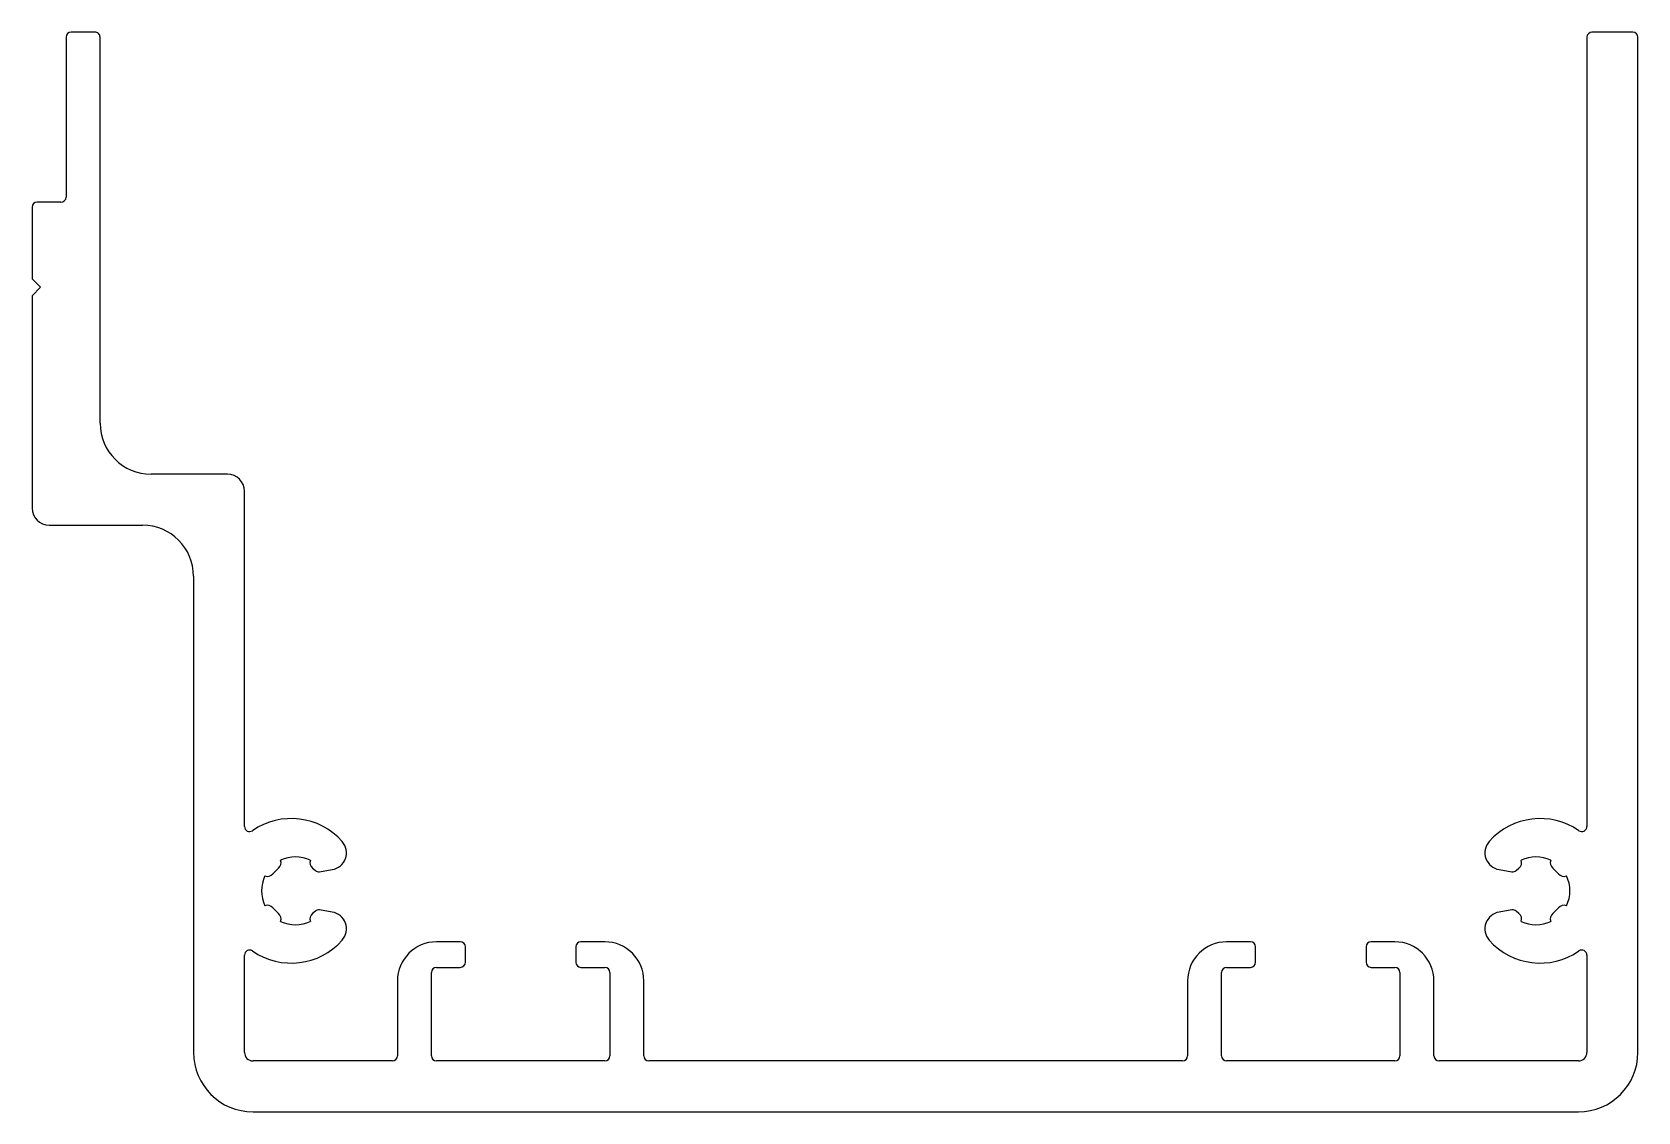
# Model space of a CAD drawing. Extents: x 540.4 to 634.9, y 354 to 417.5.
import ezdxf

# ---------------------------------------------------------------- set-up
doc = ezdxf.new("R2010")
doc.units = 0
doc.layers.get('0').update_dxf_attribs({"linetype": 'CONTINUOUS'})

msp = doc.modelspace()

# ---------------------------------------------------------------- linework, layer by layer
for p, q in [((542.364, 417.206), (542.364, 407.806)), ((544.064, 417.506), (542.664, 417.506)), ((544.364, 394.506), (544.364, 417.206)), ((631.864, 417.203), (631.864, 370.786)), ((634.564, 417.503), (632.164, 417.503)), ((634.864, 357.503), (634.864, 417.203)), ((542.064, 407.506), (540.664, 407.506)), ((540.364, 407.206), (540.364, 403.006)), ((540.364, 403.006), (540.864, 402.506)), ((540.864, 402.506), (540.364, 402.006)), ((540.364, 402.006), (540.364, 389.506)), ((551.864, 391.506), (547.364, 391.506)), ((552.864, 370.786), (552.864, 390.506)), ((541.364, 388.506), (546.864, 388.506)), ((549.864, 385.506), (549.864, 357.503)), ((554.534, 368.007), (554.861, 368.334)), ((556.868, 368.334), (557.035, 368.195)), ((557.274, 368.13), (558.025, 368.251)), ((626.704, 368.251), (627.455, 368.13)), ((627.694, 368.195), (627.861, 368.334)), ((629.868, 368.334), (630.195, 368.007)), ((554.861, 365.672), (554.534, 366)), ((557.035, 365.811), (556.868, 365.672)), ((558.025, 365.756), (557.274, 365.877)), ((627.455, 365.877), (626.704, 365.756)), ((627.861, 365.672), (627.694, 365.811)), ((630.195, 366), (629.868, 365.672)), ((565.564, 364.003), (564.164, 364.003)), ((574.064, 364.003), (572.664, 364.003)), ((612.064, 364.003), (610.664, 364.003)), ((620.564, 364.003), (619.164, 364.003)), ((552.864, 357.503), (552.864, 363.221)), ((565.864, 362.803), (565.864, 363.703)), ((572.364, 363.703), (572.364, 362.803)), ((612.364, 362.803), (612.364, 363.703)), ((618.864, 363.703), (618.864, 362.803)), ((631.864, 363.221), (631.864, 357.503)), ((563.864, 357.303), (563.864, 362.203)), ((564.164, 362.503), (565.564, 362.503)), ((572.664, 362.503), (574.064, 362.503)), ((574.364, 362.203), (574.364, 357.303)), ((610.364, 357.303), (610.364, 362.203)), ((610.664, 362.503), (612.064, 362.503)), ((619.164, 362.503), (620.564, 362.503)), ((620.864, 362.203), (620.864, 357.303)), ((561.864, 361.703), (561.864, 357.303)), ((576.364, 357.303), (576.364, 361.703)), ((608.364, 361.703), (608.364, 357.303)), ((622.864, 357.303), (622.864, 361.703)), ((561.564, 357.003), (553.364, 357.003)), ((574.064, 357.003), (564.164, 357.003)), ((608.064, 357.003), (576.664, 357.003)), ((620.564, 357.003), (610.664, 357.003)), ((631.364, 357.003), (623.164, 357.003)), ((553.364, 354.003), (631.364, 354.003))]:
    msp.add_line(p, q)
for centre, radius, start, end in [((542.664, 417.206), 0.3, 89.99883, 179.99883), ((544.064, 417.206), 0.3, 0.00029, 90.00029), ((632.164, 417.203), 0.3, 90, 180), ((634.564, 417.203), 0.3, 0, 90), ((540.664, 407.206), 0.3, 89.99883, 179.99883), ((542.064, 407.806), 0.3, 269.99971, 359.99971), ((547.364, 394.506), 3, 180, 270), ((551.864, 390.506), 1, 0, 90), ((541.364, 389.506), 1, 180, 270), ((546.864, 385.506), 3, 0, 90), ((553.164, 370.786), 0.3, 180, 304.7637), ((555.616, 367.253), 4, 41.4236, 124.7637), ((629.113, 367.253), 4, 55.2363, 138.5764), ((631.564, 370.786), 0.3, 235.2363, 360), ((557.866, 369.238), 1, 279.16479, 41.4236), ((626.863, 369.238), 1, 138.5764, 260.83521), ((554.62, 368.653), 0.4, 307.01645, 21.90348), ((555.864, 367.003), 2, 64.1159, 115.88369), ((557.109, 368.653), 0.4, 158.09748, 232.96279), ((627.62, 368.653), 0.4, 307.03721, 21.90252), ((628.864, 367.003), 2, 64.11631, 115.8841), ((630.109, 368.653), 0.4, 158.09652, 232.98355), ((555.864, 367.003), 2, 154.11631, 205.8841), ((554.214, 368.247), 0.4, 248.09652, 322.98355), ((557.226, 368.426), 0.3, 230.24306, 279.16479), ((627.502, 368.426), 0.3, 260.83521, 309.75694), ((630.515, 368.247), 0.4, 217.01645, 291.90348), ((628.864, 367.003), 2, 334.1159, 25.88369), ((554.214, 365.759), 0.4, 37.03721, 111.90252), ((557.226, 365.581), 0.3, 80.83521, 129.75694), ((557.866, 364.768), 1, 318.5764, 80.83521), ((626.863, 364.768), 1, 99.16479, 221.4236), ((627.502, 365.581), 0.3, 50.24306, 99.16479), ((630.515, 365.759), 0.4, 68.09748, 142.96279), ((554.62, 365.353), 0.4, 338.09652, 52.98355), ((555.864, 367.003), 2, 244.11631, 295.8841), ((557.109, 365.353), 0.4, 127.03721, 201.90252), ((627.62, 365.353), 0.4, 338.09748, 52.96279), ((628.864, 367.003), 2, 244.1159, 295.88369), ((630.109, 365.353), 0.4, 127.01645, 201.90348), ((555.616, 366.753), 4, 235.2363, 318.5764), ((564.164, 361.703), 2.3, 90.00061, 180.00061), ((565.564, 363.703), 0.3, 0, 90), ((572.664, 363.703), 0.3, 90, 180), ((574.064, 361.703), 2.3, 359.99939, 89.99939), ((610.664, 361.703), 2.3, 90.00061, 180.00061), ((612.064, 363.703), 0.3, 0, 90), ((619.164, 363.703), 0.3, 90, 180), ((620.564, 361.703), 2.3, 359.99939, 89.99939), ((629.113, 366.753), 4, 221.4236, 304.7637), ((553.164, 363.221), 0.3, 55.2363, 180), ((631.564, 363.221), 0.3, 0, 124.7637), ((564.164, 362.203), 0.3, 90, 180), ((565.564, 362.803), 0.3, 270, 0), ((572.664, 362.803), 0.3, 180, 270), ((574.064, 362.203), 0.3, 360, 90), ((610.664, 362.203), 0.3, 90, 180), ((612.064, 362.803), 0.3, 270, 360), ((619.164, 362.803), 0.3, 180, 270), ((620.564, 362.203), 0.3, 0, 90), ((553.364, 357.503), 3.5, 180, 270), ((553.364, 357.503), 0.5, 180, 270), ((561.564, 357.303), 0.3, 270, 360), ((564.164, 357.303), 0.3, 180, 270), ((574.064, 357.303), 0.3, 270, 360), ((576.664, 357.303), 0.3, 180, 270), ((608.064, 357.303), 0.3, 270, 360), ((610.664, 357.303), 0.3, 180, 270), ((620.564, 357.303), 0.3, 270, 360), ((623.164, 357.303), 0.3, 180, 270), ((631.364, 357.503), 0.5, 270, 0), ((631.364, 357.503), 3.5, 270, 0)]:
    msp.add_arc(centre, radius, start, end)

doc.saveas('drawing.dxf')
